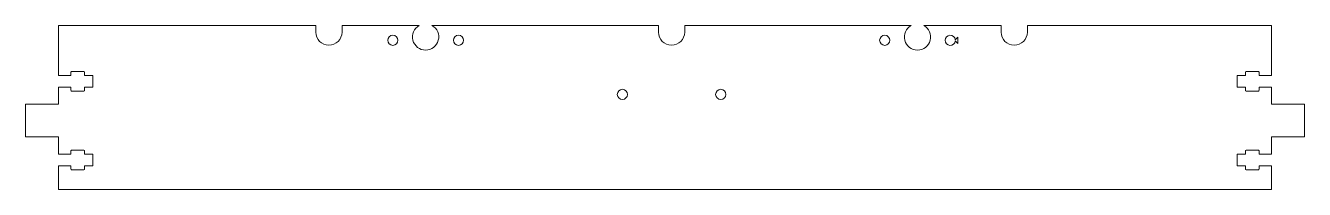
# Model space of a CAD drawing. Header units: millimetres. Extents: x -195 to 195, y -25 to 25.
import ezdxf

# ---------------------------------------------------------------- set-up
doc = ezdxf.new("R2010")
doc.units = ezdxf.units.MM

msp = doc.modelspace()

# ---------------------------------------------------------------- linework, layer by layer
at = {"color": 7, "linetype": 'Continuous', "lineweight": 15}
for p, q in [((-185, 25), (-106.5, 25)), ((-185, 9.75), (-185, 25)), ((-106.5, 25), (-106.5, 23)), ((-98.5, 25), (-74.94, 25)), ((-98.5, 23), (-98.5, 25)), ((-71.06, 25), (-2, 25)), ((-2, 25), (-2, 23)), ((6, 23), (6, 25)), ((6, 25), (75.06, 25)), ((78.94, 25), (102.5, 25)), ((102.5, 25), (102.5, 23)), ((110.5, 25), (185, 25)), ((110.5, 23), (110.5, 25)), ((185, 9.75), (185, 25)), ((89.35, 21.5), (88.54, 20.69)), ((88.54, 20.31), (89.35, 19.5)), ((89.35, 19.5), (89.35, 21.5)), ((-181.2, 9.75), (-185, 9.75)), ((-181.2, 10.75), (-181.2, 9.75)), ((-177.25, 11), (-180.95, 11)), ((-177, 9.75), (-177, 10.75)), ((-174.5, 9.75), (-177, 9.75)), ((-174.5, 6.25), (-174.5, 9.75)), ((174.5, 6.25), (174.5, 9.75)), ((174.5, 9.75), (177, 9.75)), ((177, 9.75), (177, 10.75)), ((177.25, 11), (180.95, 11)), ((181.2, 10.75), (181.2, 9.75)), ((181.2, 9.75), (185, 9.75)), ((-185, 6.25), (-181.2, 6.25)), ((-185, 1), (-185, 6.25)), ((-181.2, 6.25), (-181.2, 5.25)), ((-180.95, 5), (-177.25, 5)), ((-177, 6.25), (-174.5, 6.25)), ((-177, 5.25), (-177, 6.25)), ((177, 6.25), (174.5, 6.25)), ((177, 5.25), (177, 6.25)), ((180.95, 5), (177.25, 5)), ((185, 6.25), (181.2, 6.25)), ((181.2, 6.25), (181.2, 5.25)), ((185, 1), (185, 6.25)), ((-195, 1), (-185, 1)), ((-195, -9), (-195, 1)), ((195, 1), (185, 1)), ((195, -9), (195, 1)), ((-185, -9), (-195, -9)), ((-185, -9), (-185, -14.25)), ((185, -9), (185, -14.25)), ((185, -9), (195, -9)), ((-181.2, -14.25), (-185, -14.25)), ((-181.2, -13.25), (-181.2, -14.25)), ((-177.25, -13), (-180.95, -13)), ((-177, -14.25), (-177, -13.25)), ((-174.5, -14.25), (-177, -14.25)), ((-174.5, -17.75), (-174.5, -14.25)), ((174.5, -17.75), (174.5, -14.25)), ((174.5, -14.25), (177, -14.25)), ((177, -14.25), (177, -13.25)), ((177.25, -13), (180.95, -13)), ((181.2, -13.25), (181.2, -14.25)), ((181.2, -14.25), (185, -14.25)), ((-185, -17.75), (-181.2, -17.75)), ((-185, -17.75), (-185, -25)), ((-181.2, -17.75), (-181.2, -18.75)), ((-180.95, -19), (-177.25, -19)), ((-177, -17.75), (-174.5, -17.75)), ((-177, -18.75), (-177, -17.75)), ((177, -17.75), (174.5, -17.75)), ((177, -18.75), (177, -17.75)), ((180.95, -19), (177.25, -19)), ((185, -17.75), (181.2, -17.75)), ((181.2, -17.75), (181.2, -18.75)), ((185, -17.75), (185, -25)), ((-185, -25), (185, -25))]:
    msp.add_line(p, q, dxfattribs=at)
for centre in [(-83, 20.5), (-63, 20.5), (67, 20.5), (-13, 4), (17, 4)]:
    msp.add_circle(centre, 1.55, dxfattribs=at)
for centre, radius, start, end in [((-73, 21.5), 4, 118.955, 61.045), ((77, 21.5), 4, 118.955, 61.045), ((-102.5, 23), 4, 180, 0), ((2, 23), 4, 180, 0), ((87, 20.5), 1.55, 6.985, 353.015), ((106.5, 23), 4, 180, 0), ((-180.95, 10.75), 0.25, 90, 180), ((-177.25, 10.75), 0.25, 0, 90), ((177.25, 10.75), 0.25, 90, 180), ((180.95, 10.75), 0.25, 0, 90), ((-180.95, 5.25), 0.25, 180, 270), ((-177.25, 5.25), 0.25, 270, 0), ((177.25, 5.25), 0.25, 180, 270), ((180.95, 5.25), 0.25, 270, 0), ((-180.95, -13.25), 0.25, 90, 180), ((-177.25, -13.25), 0.25, 0, 90), ((177.25, -13.25), 0.25, 90, 180), ((180.95, -13.25), 0.25, 0, 90), ((-180.95, -18.75), 0.25, 180, 270), ((-177.25, -18.75), 0.25, 270, 0), ((177.25, -18.75), 0.25, 180, 270), ((180.95, -18.75), 0.25, 270, 0)]:
    msp.add_arc(centre, radius, start, end, dxfattribs=at)

doc.saveas('drawing.dxf')
